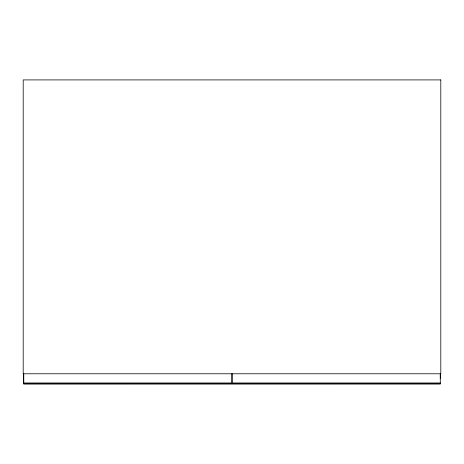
<?xml version="1.0" encoding="UTF-8"?>
<svg xmlns="http://www.w3.org/2000/svg" width="464" height="464" viewBox="0 0 464 464"><rect width="100%" height="100%" fill="white"/><g stroke="black" fill="none" stroke-linecap="round" stroke-linejoin="round"><path stroke-width="0.7" d="M440.284 383.606L440.284 383.061L232.516 383.055L232.516 373.775M440.284 378.694L440.284 374.019M23.716 383.264L440.284 383.264M440.284 373.845L440.284 384.07L23.716 384.088L23.716 373.775L23.716 383.055L231.484 383.055L231.484 373.775M440.8 79.912L23.2 79.912L23.2 373.775L440.8 373.775L440.8 79.912"/></g></svg>
